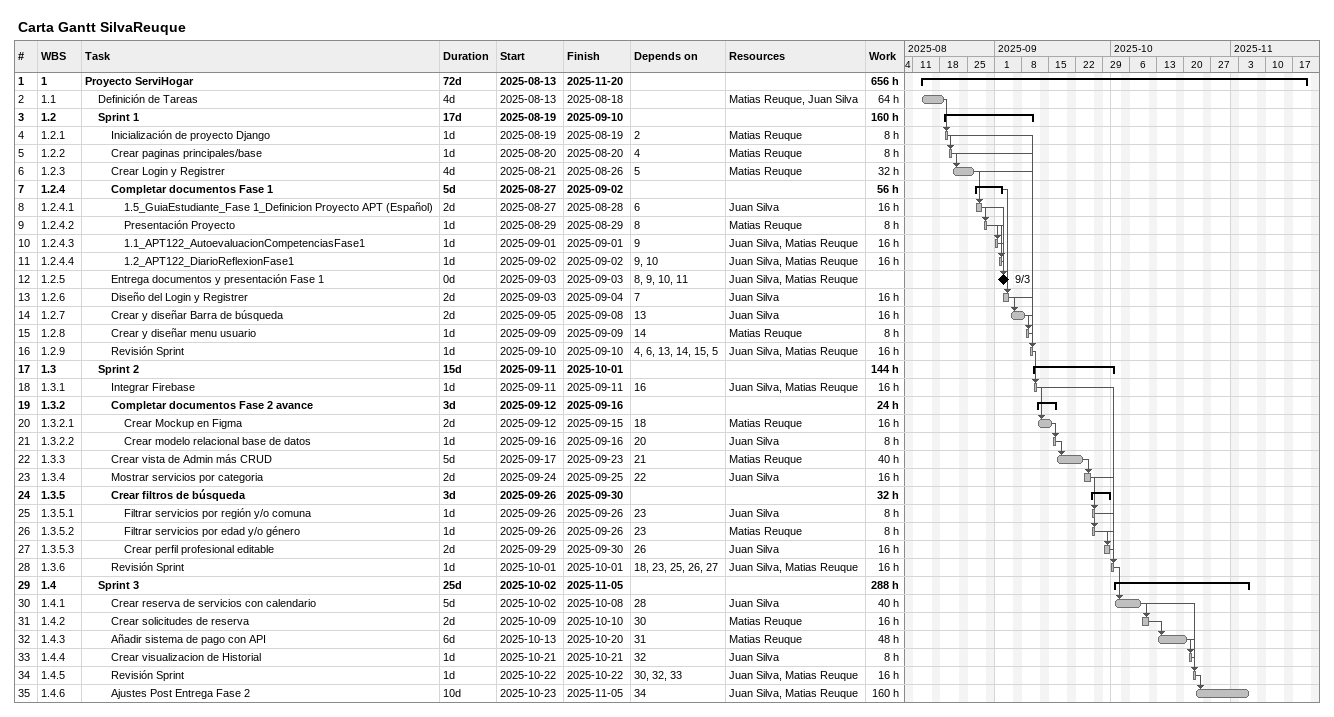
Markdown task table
Carta Gantt SilvaReuque

| ID | WBS | Task | Duration | Start | Finish | Predecessors | Resources | Work (h) |
|---|---|---|---|---|---|---|---|---|
| 1 | 1 | **Proyecto ServiHogar** | 72d | 2025-08-13 | 2025-11-20 |  |  | 656 |
| 2 | 1.1 | Definición de Tareas | 4d | 2025-08-13 | 2025-08-18 |  | Matias Reuque, Juan Silva | 64 |
| 3 | 1.2 | **Sprint 1** | 17d | 2025-08-19 | 2025-09-10 |  |  | 160 |
| 4 | 1.2.1 | Inicialización de proyecto Django | 1d | 2025-08-19 | 2025-08-19 | 2 | Matias Reuque | 8 |
| 5 | 1.2.2 | Crear paginas principales/base | 1d | 2025-08-20 | 2025-08-20 | 4 | Matias Reuque | 8 |
| 6 | 1.2.3 | Crear Login y Registrer | 4d | 2025-08-21 | 2025-08-26 | 5 | Matias Reuque | 32 |
| 7 | 1.2.4 | **Completar documentos Fase 1** | 5d | 2025-08-27 | 2025-09-02 |  |  | 56 |
| 8 | 1.2.4.1 | 1.5_GuiaEstudiante_Fase 1_Definicion Proyecto APT (Español) | 2d | 2025-08-27 | 2025-08-28 | 6 | Juan Silva | 16 |
| 9 | 1.2.4.2 | Presentación Proyecto | 1d | 2025-08-29 | 2025-08-29 | 8 | Matias Reuque | 8 |
| 10 | 1.2.4.3 | 1.1_APT122_AutoevaluacionCompetenciasFase1 | 1d | 2025-09-01 | 2025-09-01 | 9 | Juan Silva, Matias Reuque | 16 |
| 11 | 1.2.4.4 | 1.2_APT122_DiarioReflexionFase1 | 1d | 2025-09-02 | 2025-09-02 | 9, 10 | Juan Silva, Matias Reuque | 16 |
| 12 | 1.2.5 | Entrega documentos y presentación Fase 1 | 0d | 2025-09-03 | 2025-09-03 | 8, 9, 10, 11 | Juan Silva, Matias Reuque |  |
| 13 | 1.2.6 | Diseño del Login y Registrer | 2d | 2025-09-03 | 2025-09-04 | 7 | Juan Silva | 16 |
| 14 | 1.2.7 | Crear y diseñar Barra de búsqueda | 2d | 2025-09-05 | 2025-09-08 | 13 | Juan Silva | 16 |
| 15 | 1.2.8 | Crear y diseñar menu usuario | 1d | 2025-09-09 | 2025-09-09 | 14 | Matias Reuque | 8 |
| 16 | 1.2.9 | Revisión Sprint | 1d | 2025-09-10 | 2025-09-10 | 4, 6, 13, 14, 15, 5 | Juan Silva, Matias Reuque | 16 |
| 17 | 1.3 | **Sprint 2** | 15d | 2025-09-11 | 2025-10-01 |  |  | 144 |
| 18 | 1.3.1 | Integrar Firebase | 1d | 2025-09-11 | 2025-09-11 | 16 | Juan Silva, Matias Reuque | 16 |
| 19 | 1.3.2 | **Completar documentos Fase 2 avance** | 3d | 2025-09-12 | 2025-09-16 |  |  | 24 |
| 20 | 1.3.2.1 | Crear Mockup en Figma | 2d | 2025-09-12 | 2025-09-15 | 18 | Matias Reuque | 16 |
| 21 | 1.3.2.2 | Crear modelo relacional base de datos | 1d | 2025-09-16 | 2025-09-16 | 20 | Juan Silva | 8 |
| 22 | 1.3.3 | Crear vista de Admin más CRUD | 5d | 2025-09-17 | 2025-09-23 | 21 | Matias Reuque | 40 |
| 23 | 1.3.4 | Mostrar servicios por categoria | 2d | 2025-09-24 | 2025-09-25 | 22 | Juan Silva | 16 |
| 24 | 1.3.5 | **Crear filtros de búsqueda** | 3d | 2025-09-26 | 2025-09-30 |  |  | 32 |
| 25 | 1.3.5.1 | Filtrar servicios por región y/o comuna | 1d | 2025-09-26 | 2025-09-26 | 23 | Juan Silva | 8 |
| 26 | 1.3.5.2 | Filtrar servicios por edad y/o género | 1d | 2025-09-26 | 2025-09-26 | 23 | Matias Reuque | 8 |
| 27 | 1.3.5.3 | Crear perfil profesional editable | 2d | 2025-09-29 | 2025-09-30 | 26 | Juan Silva | 16 |
| 28 | 1.3.6 | Revisión Sprint | 1d | 2025-10-01 | 2025-10-01 | 18, 23, 25, 26, 27 | Juan Silva, Matias Reuque | 16 |
| 29 | 1.4 | **Sprint 3** | 25d | 2025-10-02 | 2025-11-05 |  |  | 288 |
| 30 | 1.4.1 | Crear reserva de servicios con calendario | 5d | 2025-10-02 | 2025-10-08 | 28 | Juan Silva | 40 |
| 31 | 1.4.2 | Crear solicitudes de reserva | 2d | 2025-10-09 | 2025-10-10 | 30 | Matias Reuque | 16 |
| 32 | 1.4.3 | Añadir sistema de pago con API | 6d | 2025-10-13 | 2025-10-20 | 31 | Matias Reuque | 48 |
| 33 | 1.4.4 | Crear visualizacion de Historial | 1d | 2025-10-21 | 2025-10-21 | 32 | Juan Silva | 8 |
| 34 | 1.4.5 | Revisión Sprint | 1d | 2025-10-22 | 2025-10-22 | 30, 32, 33 | Juan Silva, Matias Reuque | 16 |
| 35 | 1.4.6 | Ajustes Post Entrega Fase 2 | 10d | 2025-10-23 | 2025-11-05 | 34 | Juan Silva, Matias Reuque | 160 |
